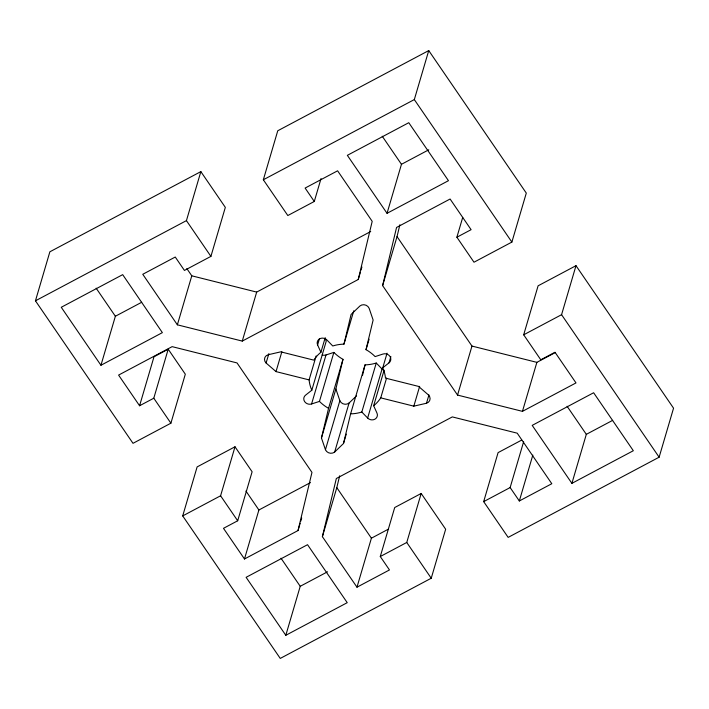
<?xml version="1.0" encoding="UTF-8"?>
<svg xmlns="http://www.w3.org/2000/svg" width="709" height="709" viewBox="0 0 709 709"><rect width="100%" height="100%" fill="white"/><g stroke="black" fill="none" stroke-linecap="round" stroke-linejoin="round"><path stroke-width="1.06" d="M523.641 441.689L510.143 487.562L519.325 500.971L551.806 483.715L517.216 433.181L452.315 416.91L336.332 478.504L322.382 536.66L356.973 587.194L389.463 569.947L380.281 556.53L394.709 507.529L421.181 493.464L445.66 529.233L431.24 578.234L280.259 658.422L182.7 515.913L197.12 466.912L235.007 446.785L252.12 471.777L237.692 520.778L223.486 528.32L244.481 558.993L298.019 530.554L311.969 472.398L237.028 362.928L172.127 346.648L118.589 375.088L139.576 405.752L153.791 398.21L168.21 349.2L185.315 374.192L170.896 423.193L133.008 443.32L35.45 300.811L49.869 251.801L200.851 171.613L225.329 207.374L210.91 256.383L184.437 270.439L175.256 257.03L142.766 274.286L177.365 324.819L242.265 341.091L358.249 279.497L360.394 272.194M358.249 279.497L372.198 221.341L337.599 170.807L305.118 188.062L314.291 201.471L287.819 215.536L263.34 179.767L277.76 130.766L428.741 50.578L526.3 193.087L511.88 242.088L473.993 262.215L456.88 237.223L462.711 217.415M346.267 434.121L343.502 443.506L334.657 452.023A5.681 5.078 16.4 0 1 325.44 449.71L321.452 437.976L328.559 408.34L342.988 359.339A38.658 34.528 16.4 0 1 333.877 352.4L326.007 354.961A5.681 5.078 16.4 0 1 322.161 354.917M328.559 408.34A38.658 34.528 16.4 0 1 319.458 401.4L311.588 403.97A5.681 5.078 16.4 0 1 304.666 401.64A5.681 5.078 16.4 0 1 305.561 395.161L311.809 390.225A38.658 34.528 16.4 0 1 309.089 379.9L276.014 371.605L266.097 363.017A5.681 5.078 16.4 0 1 268.082 354.766L280.755 351.841L313.83 360.137A38.658 34.528 16.4 0 1 320.911 352.267L317.605 344.937A5.681 5.078 16.4 0 1 319.75 338.769A5.681 5.078 16.4 0 1 326.938 339.983L332.751 345.983A38.658 34.528 16.4 0 1 343.962 344.131L351.079 314.495L359.915 305.987A5.681 5.078 16.4 0 1 369.141 308.291L373.129 320.025L366.012 349.661A38.658 34.528 16.4 0 1 375.123 356.6L382.993 354.039A5.681 5.078 16.4 0 1 389.915 356.361A5.681 5.078 16.4 0 1 389.019 362.84L382.771 367.776A38.658 34.528 16.4 0 1 385.483 378.11L418.558 386.405L428.484 394.984A5.681 5.078 16.4 0 1 426.499 403.244L413.826 406.16L380.742 397.864A38.658 34.528 16.4 0 1 373.661 405.734L376.966 413.072A5.681 5.078 16.4 0 1 374.831 419.232A5.681 5.078 16.4 0 1 367.643 418.026L361.82 412.026A38.658 34.528 16.4 0 1 350.609 413.87L343.502 443.506M321.452 437.976L335.871 388.975L342.988 359.339M521.727 440.067L498.09 452.617L483.671 501.626L508.149 537.387L659.131 457.199L673.55 408.189L575.992 265.68L538.104 285.807L523.685 334.808L540.79 359.8L554.996 352.249L575.992 382.922L522.453 411.353L457.553 395.081L382.612 285.603L396.561 227.447L450.1 199.016L471.095 229.681L456.88 237.223M362.494 375.451L365.038 364.869A38.658 34.528 16.4 0 0 376.249 363.017L382.062 369.017A5.681 5.078 16.4 0 0 383.064 369.841M322.382 536.66L336.802 487.659L339.646 475.81M382.612 285.603L397.031 236.602L399.876 224.753M100.944 365.259L162.37 332.636L122.684 274.649L61.258 307.281L100.944 365.259L115.372 316.249L141.694 302.273M35.45 300.811L186.432 220.623L200.851 171.613M139.576 405.752L154.004 356.751L168.21 349.2M177.365 324.819L191.785 275.819L186.839 268.596M242.265 341.091L256.685 292.09L370.718 231.524M182.7 515.913L220.588 495.786L235.007 446.785M266.097 363.017L268.862 353.64M314.291 201.471L321.044 178.535M276.014 371.605L281.845 351.797M244.481 558.993L258.9 509.984L310.489 482.581M317.605 344.937L319.449 338.68M309.089 379.9L316.152 355.918M320.911 352.267L325.209 337.67M311.809 390.225L326.229 341.224A38.658 34.528 16.4 0 1 325.236 338.698M311.588 403.97L326.007 354.961M319.458 401.4L333.877 352.4M361.005 270.111L361.927 266.983M263.34 179.767L414.322 99.579L428.741 50.578M343.962 344.131L353.782 310.772M387.034 213.312L448.46 180.689L408.774 122.701L347.348 155.333L387.034 213.312L401.462 164.302L428.759 149.803M298.019 530.554L300.164 523.26M300.776 521.168L301.697 518.04M325.44 449.71L339.859 400.709L335.871 388.975M334.657 452.023L349.085 403.013L356.45 395.923M366.012 349.661L369.088 339.239M350.609 413.87L365.038 364.869M285.807 635.299L347.233 602.677L307.538 544.698L246.112 577.321L285.807 635.299L300.226 586.299L327.523 571.8M361.82 412.026L376.249 363.017M367.643 418.026L382.062 369.017M382.771 367.776L387.061 353.179M373.661 405.734L384.092 370.284M389.019 362.84L390.863 356.583M380.742 397.864L386.573 378.057M356.973 587.194L371.401 538.193L388.594 529.056M413.826 406.16L419.648 386.352M426.499 403.244L428.954 394.904M380.281 556.53L406.753 542.474L421.181 493.464M457.553 395.081L471.972 346.072L397.031 236.602M522.453 411.353L536.873 362.352L555.369 352.524M523.685 334.808L561.572 314.69L575.992 265.68M519.325 500.971L532.822 455.098M571.897 483.352L633.323 450.729L593.628 392.751L532.202 425.373L571.897 483.352L586.316 434.351L612.647 420.366M483.671 501.626L510.143 487.562M191.785 275.819L256.685 292.09M471.972 346.072L536.873 362.352M414.322 99.579L511.88 242.088M561.572 314.69L659.131 457.199M382.24 136.225L401.462 164.302M567.094 406.266L586.316 434.351M186.432 220.623L210.91 256.383M406.753 542.474L431.24 578.234M336.802 487.659L371.401 538.193M245.934 491.045L258.9 509.984M96.14 288.173L115.372 316.249M281.003 558.213L300.226 586.299M153.791 398.21L170.896 423.193M220.588 495.786L237.692 520.778M349.085 403.013A5.681 5.078 16.4 0 1 339.859 400.709"/></g></svg>
